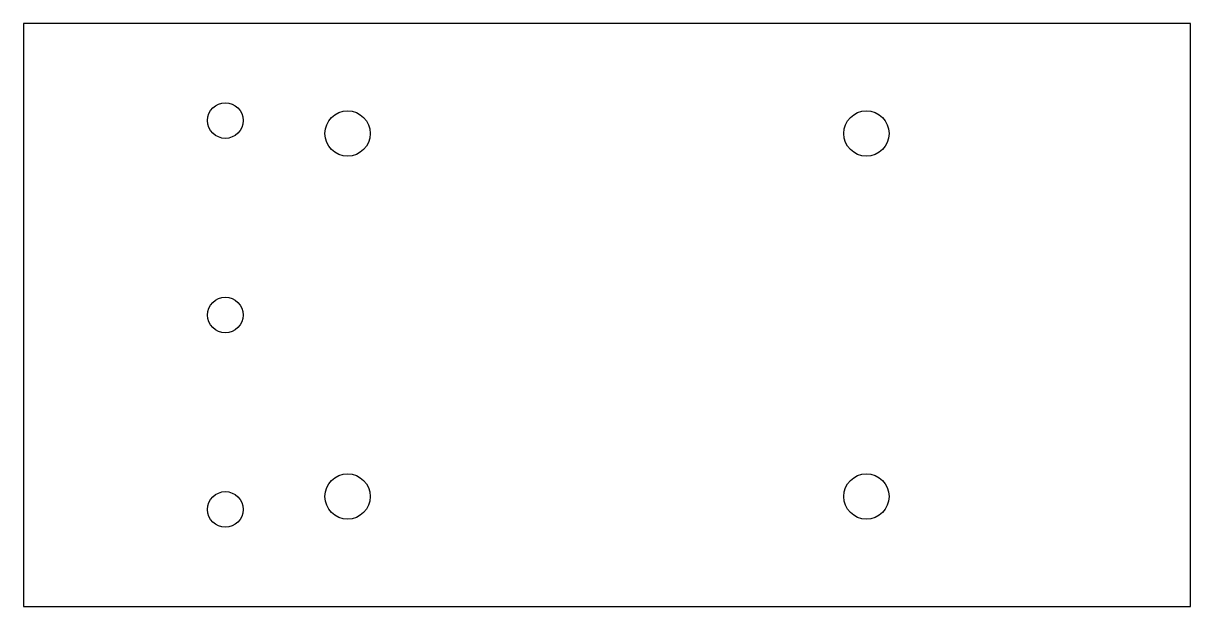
# Model space of a CAD drawing. Header units: millimetres. Extents: x -90 to 90, y -45 to 45.
import ezdxf

# ---------------------------------------------------------------- set-up
doc = ezdxf.new("R2010")
doc.units = ezdxf.units.MM

msp = doc.modelspace()

# ---------------------------------------------------------------- linework, layer by layer
at = {"layer": 'CUT'}
msp.add_lwpolyline([(-90, -45), (90, -45), (90, 45), (-90, 45)], close=True, dxfattribs=at)
at = {"layer": 'DRILL'}
for centre, radius in [((-58.85, 30), 2.75), ((-40, 28), 3.5), ((40, 28), 3.5), ((-58.85, 0), 2.75), ((-40, -28), 3.5), ((40, -28), 3.5), ((-58.85, -30), 2.75)]:
    msp.add_circle(centre, radius, dxfattribs=at)

doc.saveas('drawing.dxf')
